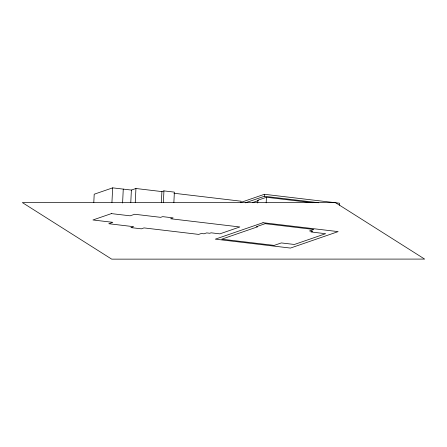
<?xml version="1.0" encoding="UTF-8"?>
<svg xmlns="http://www.w3.org/2000/svg" width="447" height="447" viewBox="0 0 447 447"><rect width="100%" height="100%" fill="white"/><g stroke="black" fill="none" stroke-linecap="round" stroke-linejoin="round"><path stroke-width="0.67" d="M93.792 202.575L94.2 194.221L112.655 187.857L131.39 190.064L135.938 188.505L161.903 191.59L163.937 190.886L174.375 192.126L173.861 202.564M111.94 202.474L112.655 187.857M122.59 203.022L123.266 189.103M130.775 202.592L131.39 190.064M135.257 202.424L135.938 188.505M161.361 202.726L161.903 191.59M163.362 202.72L163.937 190.886M241.017 202.614L241.084 201.217L173.922 193.244M257.751 203.005L257.885 200.222L266.446 197.272L312.38 202.726M245.364 202.821L264.306 196.283L264.406 194.289L339.53 203.212L339.435 205.201M266.172 202.832L266.446 197.272M240.888 202.402L264.406 194.289M252.454 202.608L258.344 200.58M264.306 196.283L318.756 202.748M111.392 213.61L92.942 219.974L112.823 222.332L108.783 223.729L133.592 226.674L130.915 227.596L141.347 228.836L144.023 227.909L198.669 234.401L201.351 233.49L204.028 233.809L206.665 232.898L209.766 233.267L211.085 232.814L219.868 233.854L239.827 226.97L170.586 218.751L173.112 217.879L162.68 216.639L160.646 217.337L134.681 214.258L130.127 215.817L111.392 213.61M263.015 222.701L215.331 239.151L290.455 248.068L338.139 231.619L263.015 222.701M265.149 223.684L256.595 226.64L257.701 226.769L221.74 239.173L274.156 245.397L281.319 242.928L294.372 244.475L325.612 233.703L310.961 231.959L312.766 231.339L309.52 230.954L313.828 229.467L265.149 223.684M335.306 202.525L22.35 202.58L111.694 259.143L424.65 259.087L335.306 202.525"/></g></svg>
